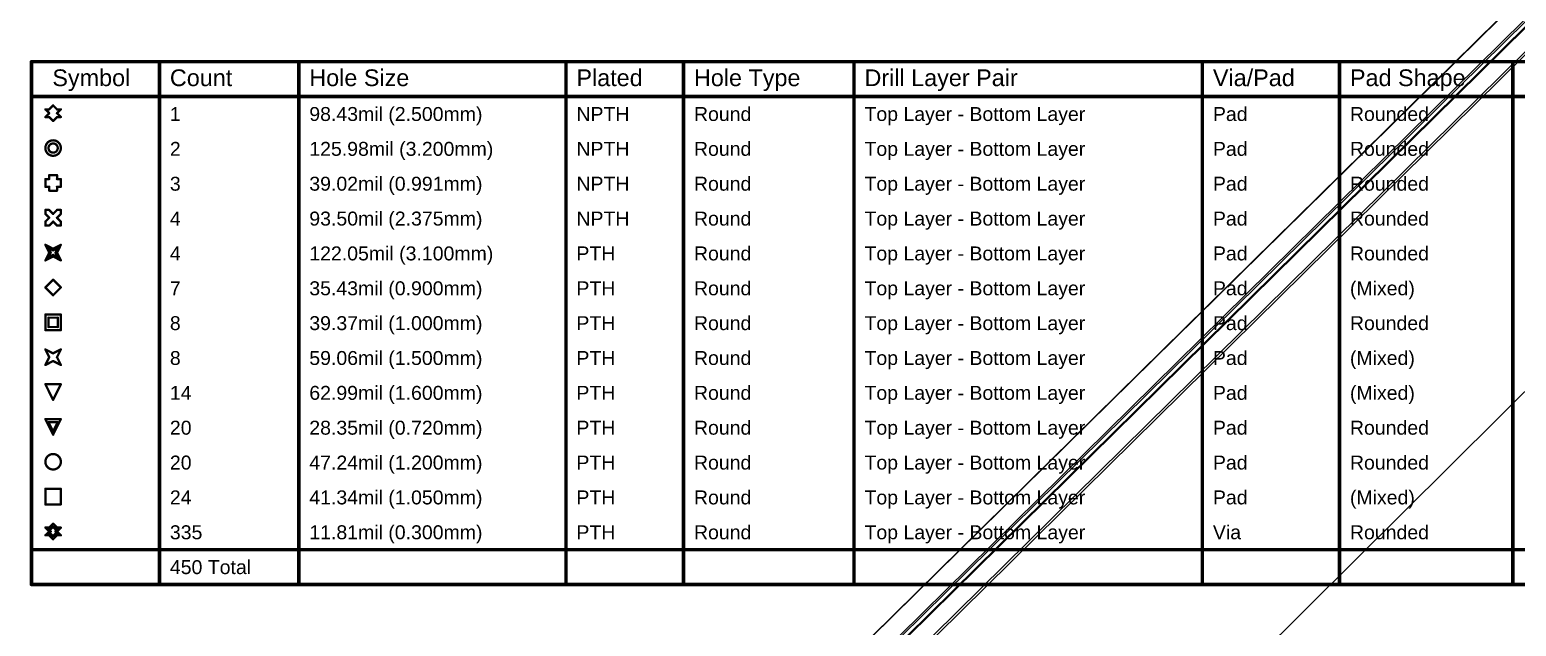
# Model space of a CAD drawing. Header units: inches. Extents: x -5 to 5328, y -4 to 5281.
# Drawn here: x -3.8 to 158.7, y 121.4 to 186.7 of the extents above; entities that cross this region are included whole.
import ezdxf

# ---------------------------------------------------------------- set-up
doc = ezdxf.new("R2010")
doc.units = ezdxf.units.IN
doc.layers.add('Drill Drawing', color=1, linetype='Continuous')
doc.layers.add('Top Solder', color=216, linetype='Continuous')
doc.styles.add('Arial', font='', dxfattribs={"height": 0.2})
doc.styles.get('Arial').set_extended_font_data('Arial')

# ---------------------------------------------------------------- blocks, each defined once
blk = doc.blocks.new('28_UFQFPN__4_4__7')
at = {"layer": 'Top Solder'}
for p in [(-1.74, 1.71), (-1.59, -1.29), (-1.29, -1.59), (-1.29, 2.21), (1.56, -1.59), (1.71, 2.21), (2.21, -1.29), (2.21, 1.71)]:
    blk.add_line(p, (5314.12, 5237.76), dxfattribs=at)
blk = doc.blocks.new('10_VQFN_HR__3_3__11')
at = {"layer": 'Top Solder'}
blk.add_line((1.33, 1.78), (5255.11, 5220.9), dxfattribs=at)

msp = doc.modelspace()

# ---------------------------------------------------------------- linework, layer by layer
at = {"layer": 'Drill Drawing'}
for points in [[(-3.57, 183.16, 0.381, 0.381, 0), (279.15, 183.16, 0.381, 0.381, 0)], [(-3.57, 126.01, 0.381, 0.381, 0), (-3.57, 183.16, 0.381, 0.381, 0)], [(10.42, 126.01, 0.381, 0.381, 0), (10.42, 183.16, 0.381, 0.381, 0)], [(25.66, 126.01, 0.381, 0.381, 0), (25.66, 183.16, 0.381, 0.381, 0)], [(54.86, 126.01, 0.381, 0.381, 0), (54.86, 183.16, 0.381, 0.381, 0)], [(67.71, 126.01, 0.381, 0.381, 0), (67.71, 183.16, 0.381, 0.381, 0)], [(86.35, 126.01, 0.381, 0.381, 0), (86.35, 183.16, 0.381, 0.381, 0)], [(124.43, 126.01, 0.381, 0.381, 0), (124.43, 183.16, 0.381, 0.381, 0)], [(139.42, 126.01, 0.381, 0.381, 0), (139.42, 183.16, 0.381, 0.381, 0)], [(158.36, 126.01, 0.381, 0.381, 0), (158.36, 183.16, 0.381, 0.381, 0)], [(-3.57, 179.35, 0.381, 0.381, 0), (279.15, 179.35, 0.381, 0.381, 0)], [(-2.05, 177.95, 0.254, 0.254, 0), (-1.63, 177.53, 0.254, 0.254, 0)], [(-2.05, 177.95, 0.254, 0.254, 0), (-1.63, 177.95, 0.254, 0.254, 0)], [(-2.05, 177.11, 0.254, 0.254, 0), (-1.63, 177.53, 0.254, 0.254, 0)], [(-2.05, 177.11, 0.254, 0.254, 0), (-1.63, 177.11, 0.254, 0.254, 0)], [(-1.63, 177.95, 0.254, 0.254, 0), (-1.21, 178.38, 0.254, 0.254, 0)], [(-1.63, 177.11, 0.254, 0.254, 0), (-1.21, 176.68, 0.254, 0.254, 0)], [(-1.21, 178.38, 0.254, 0.254, 0), (-0.78, 177.95, 0.254, 0.254, 0)], [(-1.21, 176.68, 0.254, 0.254, 0), (-0.78, 177.11, 0.254, 0.254, 0)], [(-0.78, 177.95, 0.254, 0.254, 0), (-0.36, 177.95, 0.254, 0.254, 0)], [(-0.78, 177.53, 0.254, 0.254, 0), (-0.36, 177.95, 0.254, 0.254, 0)], [(-0.78, 177.53, 0.254, 0.254, 0), (-0.36, 177.11, 0.254, 0.254, 0)], [(-0.78, 177.11, 0.254, 0.254, 0), (-0.36, 177.11, 0.254, 0.254, 0)], [(-1.63, 170.33, 0.254, 0.254, 0), (-1.63, 170.76, 0.254, 0.254, 0)], [(-1.63, 170.76, 0.254, 0.254, 0), (-0.78, 170.76, 0.254, 0.254, 0)], [(-0.78, 170.33, 0.254, 0.254, 0), (-0.78, 170.76, 0.254, 0.254, 0)], [(-2.05, 169.49, 0.254, 0.254, 0), (-2.05, 170.33, 0.254, 0.254, 0)], [(-2.05, 170.33, 0.254, 0.254, 0), (-1.63, 170.33, 0.254, 0.254, 0)], [(-2.05, 169.49, 0.254, 0.254, 0), (-1.63, 169.49, 0.254, 0.254, 0)], [(-1.63, 169.06, 0.254, 0.254, 0), (-1.63, 169.49, 0.254, 0.254, 0)], [(-1.63, 169.06, 0.254, 0.254, 0), (-0.78, 169.06, 0.254, 0.254, 0)], [(-0.78, 170.33, 0.254, 0.254, 0), (-0.36, 170.33, 0.254, 0.254, 0)], [(-0.78, 169.49, 0.254, 0.254, 0), (-0.36, 169.49, 0.254, 0.254, 0)], [(-0.78, 169.06, 0.254, 0.254, 0), (-0.78, 169.49, 0.254, 0.254, 0)], [(-0.36, 169.49, 0.254, 0.254, 0), (-0.36, 170.33, 0.254, 0.254, 0)], [(-2.05, 166.52, 0.254, 0.254, 0), (-2.05, 166.95, 0.254, 0.254, 0)], [(-2.05, 166.95, 0.254, 0.254, 0), (-1.63, 166.95, 0.254, 0.254, 0)], [(-2.05, 166.52, 0.254, 0.254, 0), (-1.63, 166.1, 0.254, 0.254, 0)], [(-2.05, 165.68, 0.254, 0.254, 0), (-1.63, 166.1, 0.254, 0.254, 0)], [(-2.05, 165.25, 0.254, 0.254, 0), (-2.05, 165.68, 0.254, 0.254, 0)], [(-1.63, 166.95, 0.254, 0.254, 0), (-1.21, 166.52, 0.254, 0.254, 0)], [(-1.63, 165.25, 0.254, 0.254, 0), (-1.21, 165.68, 0.254, 0.254, 0)], [(-1.21, 166.52, 0.254, 0.254, 0), (-0.78, 166.95, 0.254, 0.254, 0)], [(-1.21, 165.68, 0.254, 0.254, 0), (-0.78, 165.25, 0.254, 0.254, 0)], [(-0.78, 166.95, 0.254, 0.254, 0), (-0.36, 166.95, 0.254, 0.254, 0)], [(-0.78, 166.1, 0.254, 0.254, 0), (-0.36, 166.52, 0.254, 0.254, 0)], [(-0.78, 166.1, 0.254, 0.254, 0), (-0.36, 165.68, 0.254, 0.254, 0)], [(-0.36, 166.52, 0.254, 0.254, 0), (-0.36, 166.95, 0.254, 0.254, 0)], [(-0.36, 165.25, 0.254, 0.254, 0), (-0.36, 165.68, 0.254, 0.254, 0)], [(-2.05, 165.25, 0.254, 0.254, 0), (-1.63, 165.25, 0.254, 0.254, 0)], [(-0.78, 165.25, 0.254, 0.254, 0), (-0.36, 165.25, 0.254, 0.254, 0)], [(-2.05, 163.14, 0.254, 0.254, 0), (-1.21, 162.71, 0.254, 0.254, 0)], [(-2.05, 163.14, 0.254, 0.254, 0), (-1.63, 162.29, 0.254, 0.254, 0)], [(-1.71, 162.8, 0.254, 0.254, 0), (-1.21, 162.54, 0.254, 0.254, 0)], [(-1.71, 162.8, 0.254, 0.254, 0), (-1.46, 162.29, 0.254, 0.254, 0)], [(-1.21, 162.71, 0.254, 0.254, 0), (-0.36, 163.14, 0.254, 0.254, 0)], [(-1.21, 162.54, 0.254, 0.254, 0), (-0.7, 162.8, 0.254, 0.254, 0)], [(-0.95, 162.29, 0.254, 0.254, 0), (-0.7, 162.8, 0.254, 0.254, 0)], [(-0.78, 162.29, 0.254, 0.254, 0), (-0.36, 163.14, 0.254, 0.254, 0)], [(-2.05, 161.44, 0.254, 0.254, 0), (-1.63, 162.29, 0.254, 0.254, 0)], [(-2.05, 161.44, 0.254, 0.254, 0), (-1.21, 161.87, 0.254, 0.254, 0)], [(-1.71, 161.78, 0.254, 0.254, 0), (-1.46, 162.29, 0.254, 0.254, 0)], [(-1.71, 161.78, 0.254, 0.254, 0), (-1.21, 162.04, 0.254, 0.254, 0)], [(-1.21, 162.04, 0.254, 0.254, 0), (-0.7, 161.78, 0.254, 0.254, 0)], [(-1.21, 161.87, 0.254, 0.254, 0), (-0.36, 161.44, 0.254, 0.254, 0)], [(-0.95, 162.29, 0.254, 0.254, 0), (-0.7, 161.78, 0.254, 0.254, 0)], [(-0.78, 162.29, 0.254, 0.254, 0), (-0.36, 161.44, 0.254, 0.254, 0)], [(-2.05, 158.48, 0.254, 0.254, 0), (-1.21, 159.33, 0.254, 0.254, 0)], [(-1.21, 159.33, 0.254, 0.254, 0), (-0.36, 158.48, 0.254, 0.254, 0)], [(-2.05, 158.48, 0.254, 0.254, 0), (-1.21, 157.63, 0.254, 0.254, 0)], [(-1.21, 157.63, 0.254, 0.254, 0), (-0.36, 158.48, 0.254, 0.254, 0)], [(-2.05, 155.52, 0.254, 0.254, 0), (-0.36, 155.52, 0.254, 0.254, 0)], [(-2.05, 153.82, 0.254, 0.254, 0), (-2.05, 155.52, 0.254, 0.254, 0)], [(-1.71, 155.18, 0.254, 0.254, 0), (-0.7, 155.18, 0.254, 0.254, 0)], [(-1.71, 154.16, 0.254, 0.254, 0), (-1.71, 155.18, 0.254, 0.254, 0)], [(-0.7, 154.16, 0.254, 0.254, 0), (-0.7, 155.18, 0.254, 0.254, 0)], [(-0.36, 153.82, 0.254, 0.254, 0), (-0.36, 155.52, 0.254, 0.254, 0)], [(-2.05, 153.82, 0.254, 0.254, 0), (-0.36, 153.82, 0.254, 0.254, 0)], [(-1.71, 154.16, 0.254, 0.254, 0), (-0.7, 154.16, 0.254, 0.254, 0)], [(-2.05, 151.71, 0.254, 0.254, 0), (-1.21, 151.28, 0.254, 0.254, 0)], [(-2.05, 151.71, 0.254, 0.254, 0), (-1.63, 150.86, 0.254, 0.254, 0)], [(-1.21, 151.28, 0.254, 0.254, 0), (-0.36, 151.71, 0.254, 0.254, 0)], [(-0.78, 150.86, 0.254, 0.254, 0), (-0.36, 151.71, 0.254, 0.254, 0)], [(-2.05, 150.01, 0.254, 0.254, 0), (-1.63, 150.86, 0.254, 0.254, 0)], [(-2.05, 150.01, 0.254, 0.254, 0), (-1.21, 150.44, 0.254, 0.254, 0)], [(-1.21, 150.44, 0.254, 0.254, 0), (-0.36, 150.01, 0.254, 0.254, 0)], [(-0.78, 150.86, 0.254, 0.254, 0), (-0.36, 150.01, 0.254, 0.254, 0)], [(-2.05, 147.9, 0.254, 0.254, 0), (-0.36, 147.9, 0.254, 0.254, 0)], [(-2.05, 147.9, 0.254, 0.254, 0), (-1.21, 146.2, 0.254, 0.254, 0)], [(-1.21, 146.2, 0.254, 0.254, 0), (-0.36, 147.9, 0.254, 0.254, 0)], [(-2.05, 144.09, 0.254, 0.254, 0), (-0.36, 144.09, 0.254, 0.254, 0)], [(-2.05, 144.09, 0.254, 0.254, 0), (-1.21, 142.39, 0.254, 0.254, 0)], [(-1.71, 143.75, 0.254, 0.254, 0), (-0.7, 143.75, 0.254, 0.254, 0)], [(-1.71, 143.75, 0.254, 0.254, 0), (-1.21, 142.73, 0.254, 0.254, 0)], [(-1.21, 142.39, 0.254, 0.254, 0), (-0.36, 144.09, 0.254, 0.254, 0)], [(-1.21, 142.73, 0.254, 0.254, 0), (-0.7, 143.75, 0.254, 0.254, 0)], [(-2.05, 136.47, 0.254, 0.254, 0), (-0.36, 136.47, 0.254, 0.254, 0)], [(-2.05, 134.77, 0.254, 0.254, 0), (-2.05, 136.47, 0.254, 0.254, 0)], [(-0.36, 134.77, 0.254, 0.254, 0), (-0.36, 136.47, 0.254, 0.254, 0)], [(-2.05, 134.77, 0.254, 0.254, 0), (-0.36, 134.77, 0.254, 0.254, 0)], [(-2.05, 132.23, 0.254, 0.254, 0), (-1.63, 131.81, 0.254, 0.254, 0)], [(-2.05, 132.23, 0.254, 0.254, 0), (-1.63, 132.23, 0.254, 0.254, 0)], [(-2.05, 131.39, 0.254, 0.254, 0), (-1.63, 131.81, 0.254, 0.254, 0)], [(-1.71, 132.06, 0.254, 0.254, 0), (-1.46, 131.81, 0.254, 0.254, 0)], [(-1.71, 132.06, 0.254, 0.254, 0), (-1.46, 132.06, 0.254, 0.254, 0)], [(-1.71, 131.56, 0.254, 0.254, 0), (-1.46, 131.81, 0.254, 0.254, 0)], [(-1.71, 131.56, 0.254, 0.254, 0), (-1.46, 131.56, 0.254, 0.254, 0)], [(-1.63, 132.23, 0.254, 0.254, 0), (-1.21, 132.66, 0.254, 0.254, 0)], [(-1.46, 132.06, 0.254, 0.254, 0), (-1.21, 132.32, 0.254, 0.254, 0)], [(-1.46, 131.56, 0.254, 0.254, 0), (-1.21, 131.3, 0.254, 0.254, 0)], [(-1.21, 132.66, 0.254, 0.254, 0), (-0.78, 132.23, 0.254, 0.254, 0)], [(-1.21, 132.32, 0.254, 0.254, 0), (-0.95, 132.06, 0.254, 0.254, 0)], [(-1.21, 131.3, 0.254, 0.254, 0), (-0.95, 131.56, 0.254, 0.254, 0)], [(-0.95, 132.06, 0.254, 0.254, 0), (-0.7, 132.06, 0.254, 0.254, 0)], [(-0.95, 131.81, 0.254, 0.254, 0), (-0.7, 132.06, 0.254, 0.254, 0)], [(-0.95, 131.81, 0.254, 0.254, 0), (-0.7, 131.56, 0.254, 0.254, 0)], [(-0.95, 131.56, 0.254, 0.254, 0), (-0.7, 131.56, 0.254, 0.254, 0)], [(-0.78, 132.23, 0.254, 0.254, 0), (-0.36, 132.23, 0.254, 0.254, 0)], [(-0.78, 131.81, 0.254, 0.254, 0), (-0.36, 132.23, 0.254, 0.254, 0)], [(-0.78, 131.81, 0.254, 0.254, 0), (-0.36, 131.39, 0.254, 0.254, 0)], [(-3.57, 129.82, 0.381, 0.381, 0), (279.15, 129.82, 0.381, 0.381, 0)], [(-2.05, 131.39, 0.254, 0.254, 0), (-1.63, 131.39, 0.254, 0.254, 0)], [(-1.63, 131.39, 0.254, 0.254, 0), (-1.21, 130.96, 0.254, 0.254, 0)], [(-1.21, 130.96, 0.254, 0.254, 0), (-0.78, 131.39, 0.254, 0.254, 0)], [(-0.78, 131.39, 0.254, 0.254, 0), (-0.36, 131.39, 0.254, 0.254, 0)], [(-3.57, 126.01, 0.381, 0.381, 0), (279.15, 126.01, 0.381, 0.381, 0)]]:
    msp.add_lwpolyline(points, format="xyseb", dxfattribs=at)
for points in [[(-3.67, 183.16, 0.191, 0.191, 1), (-3.48, 183.16, 0.191, 0.191, 1)], [(-3.67, 183.16, 0.191, 0.191, 1), (-3.48, 183.16, 0.191, 0.191, 1)], [(10.33, 183.16, 0.191, 0.191, 1), (10.52, 183.16, 0.191, 0.191, 1)], [(25.56, 183.16, 0.191, 0.191, 1), (25.75, 183.16, 0.191, 0.191, 1)], [(54.76, 183.16, 0.191, 0.191, 1), (54.95, 183.16, 0.191, 0.191, 1)], [(67.61, 183.16, 0.191, 0.191, 1), (67.8, 183.16, 0.191, 0.191, 1)], [(86.25, 183.16, 0.191, 0.191, 1), (86.44, 183.16, 0.191, 0.191, 1)], [(124.34, 183.16, 0.191, 0.191, 1), (124.53, 183.16, 0.191, 0.191, 1)], [(139.32, 183.16, 0.191, 0.191, 1), (139.51, 183.16, 0.191, 0.191, 1)], [(158.26, 183.16, 0.191, 0.191, 1), (158.46, 183.16, 0.191, 0.191, 1)], [(-3.67, 179.35, 0.191, 0.191, 1), (-3.48, 179.35, 0.191, 0.191, 1)], [(-2.12, 177.95, 0.127, 0.127, 1), (-1.99, 177.95, 0.127, 0.127, 1)], [(-2.12, 177.95, 0.127, 0.127, 1), (-1.99, 177.95, 0.127, 0.127, 1)], [(-2.12, 177.11, 0.127, 0.127, 1), (-1.99, 177.11, 0.127, 0.127, 1)], [(-2.12, 177.11, 0.127, 0.127, 1), (-1.99, 177.11, 0.127, 0.127, 1)], [(-1.69, 177.95, 0.127, 0.127, 1), (-1.57, 177.95, 0.127, 0.127, 1)], [(-1.69, 177.95, 0.127, 0.127, 1), (-1.57, 177.95, 0.127, 0.127, 1)], [(-1.69, 177.53, 0.127, 0.127, 1), (-1.57, 177.53, 0.127, 0.127, 1)], [(-1.69, 177.53, 0.127, 0.127, 1), (-1.57, 177.53, 0.127, 0.127, 1)], [(-1.69, 177.11, 0.127, 0.127, 1), (-1.57, 177.11, 0.127, 0.127, 1)], [(-1.69, 177.11, 0.127, 0.127, 1), (-1.57, 177.11, 0.127, 0.127, 1)], [(-1.27, 178.38, 0.127, 0.127, 1), (-1.14, 178.38, 0.127, 0.127, 1)], [(-1.27, 178.38, 0.127, 0.127, 1), (-1.14, 178.38, 0.127, 0.127, 1)], [(-0.85, 177.95, 0.127, 0.127, 1), (-0.72, 177.95, 0.127, 0.127, 1)], [(-0.85, 177.95, 0.127, 0.127, 1), (-0.72, 177.95, 0.127, 0.127, 1)], [(-0.85, 177.53, 0.127, 0.127, 1), (-0.72, 177.53, 0.127, 0.127, 1)], [(-0.85, 177.53, 0.127, 0.127, 1), (-0.72, 177.53, 0.127, 0.127, 1)], [(-0.85, 177.11, 0.127, 0.127, 1), (-0.72, 177.11, 0.127, 0.127, 1)], [(-0.85, 177.11, 0.127, 0.127, 1), (-0.72, 177.11, 0.127, 0.127, 1)], [(-0.42, 177.95, 0.127, 0.127, 1), (-0.3, 177.95, 0.127, 0.127, 1)], [(-0.42, 177.95, 0.127, 0.127, 1), (-0.3, 177.95, 0.127, 0.127, 1)], [(-0.42, 177.11, 0.127, 0.127, 1), (-0.3, 177.11, 0.127, 0.127, 1)], [(-0.42, 177.11, 0.127, 0.127, 1), (-0.3, 177.11, 0.127, 0.127, 1)], [(-1.27, 176.68, 0.127, 0.127, 1), (-1.14, 176.68, 0.127, 0.127, 1)], [(-1.27, 176.68, 0.127, 0.127, 1), (-1.14, 176.68, 0.127, 0.127, 1)], [(-0.36, 173.72, 0.254, 0.254, 1), (-2.05, 173.72, 0.254, 0.254, 1)], [(-0.7, 173.72, 0.254, 0.254, 1), (-1.71, 173.72, 0.254, 0.254, 1)], [(-2.12, 173.72, 0.127, 0.127, 1), (-1.99, 173.72, 0.127, 0.127, 1)], [(-1.78, 173.72, 0.127, 0.127, 1), (-1.65, 173.72, 0.127, 0.127, 1)], [(-0.76, 173.72, 0.127, 0.127, 1), (-0.63, 173.72, 0.127, 0.127, 1)], [(-0.42, 173.72, 0.127, 0.127, 1), (-0.3, 173.72, 0.127, 0.127, 1)], [(-1.69, 170.76, 0.127, 0.127, 1), (-1.57, 170.76, 0.127, 0.127, 1)], [(-1.69, 170.76, 0.127, 0.127, 1), (-1.57, 170.76, 0.127, 0.127, 1)], [(-0.85, 170.76, 0.127, 0.127, 1), (-0.72, 170.76, 0.127, 0.127, 1)], [(-0.85, 170.76, 0.127, 0.127, 1), (-0.72, 170.76, 0.127, 0.127, 1)], [(-2.12, 170.33, 0.127, 0.127, 1), (-1.99, 170.33, 0.127, 0.127, 1)], [(-2.12, 170.33, 0.127, 0.127, 1), (-1.99, 170.33, 0.127, 0.127, 1)], [(-2.12, 169.49, 0.127, 0.127, 1), (-1.99, 169.49, 0.127, 0.127, 1)], [(-2.12, 169.49, 0.127, 0.127, 1), (-1.99, 169.49, 0.127, 0.127, 1)], [(-1.69, 170.33, 0.127, 0.127, 1), (-1.57, 170.33, 0.127, 0.127, 1)], [(-1.69, 170.33, 0.127, 0.127, 1), (-1.57, 170.33, 0.127, 0.127, 1)], [(-1.69, 169.49, 0.127, 0.127, 1), (-1.57, 169.49, 0.127, 0.127, 1)], [(-1.69, 169.49, 0.127, 0.127, 1), (-1.57, 169.49, 0.127, 0.127, 1)], [(-1.69, 169.06, 0.127, 0.127, 1), (-1.57, 169.06, 0.127, 0.127, 1)], [(-1.69, 169.06, 0.127, 0.127, 1), (-1.57, 169.06, 0.127, 0.127, 1)], [(-0.85, 170.33, 0.127, 0.127, 1), (-0.72, 170.33, 0.127, 0.127, 1)], [(-0.85, 170.33, 0.127, 0.127, 1), (-0.72, 170.33, 0.127, 0.127, 1)], [(-0.85, 169.49, 0.127, 0.127, 1), (-0.72, 169.49, 0.127, 0.127, 1)], [(-0.85, 169.49, 0.127, 0.127, 1), (-0.72, 169.49, 0.127, 0.127, 1)], [(-0.85, 169.06, 0.127, 0.127, 1), (-0.72, 169.06, 0.127, 0.127, 1)], [(-0.85, 169.06, 0.127, 0.127, 1), (-0.72, 169.06, 0.127, 0.127, 1)], [(-0.42, 170.33, 0.127, 0.127, 1), (-0.3, 170.33, 0.127, 0.127, 1)], [(-0.42, 170.33, 0.127, 0.127, 1), (-0.3, 170.33, 0.127, 0.127, 1)], [(-0.42, 169.49, 0.127, 0.127, 1), (-0.3, 169.49, 0.127, 0.127, 1)], [(-0.42, 169.49, 0.127, 0.127, 1), (-0.3, 169.49, 0.127, 0.127, 1)], [(-2.12, 166.95, 0.127, 0.127, 1), (-1.99, 166.95, 0.127, 0.127, 1)], [(-2.12, 166.95, 0.127, 0.127, 1), (-1.99, 166.95, 0.127, 0.127, 1)], [(-2.12, 166.52, 0.127, 0.127, 1), (-1.99, 166.52, 0.127, 0.127, 1)], [(-2.12, 166.52, 0.127, 0.127, 1), (-1.99, 166.52, 0.127, 0.127, 1)], [(-2.12, 165.68, 0.127, 0.127, 1), (-1.99, 165.68, 0.127, 0.127, 1)], [(-2.12, 165.68, 0.127, 0.127, 1), (-1.99, 165.68, 0.127, 0.127, 1)], [(-1.69, 166.95, 0.127, 0.127, 1), (-1.57, 166.95, 0.127, 0.127, 1)], [(-1.69, 166.95, 0.127, 0.127, 1), (-1.57, 166.95, 0.127, 0.127, 1)], [(-1.69, 166.1, 0.127, 0.127, 1), (-1.57, 166.1, 0.127, 0.127, 1)], [(-1.69, 166.1, 0.127, 0.127, 1), (-1.57, 166.1, 0.127, 0.127, 1)], [(-1.27, 166.52, 0.127, 0.127, 1), (-1.14, 166.52, 0.127, 0.127, 1)], [(-1.27, 166.52, 0.127, 0.127, 1), (-1.14, 166.52, 0.127, 0.127, 1)], [(-1.27, 165.68, 0.127, 0.127, 1), (-1.14, 165.68, 0.127, 0.127, 1)], [(-1.27, 165.68, 0.127, 0.127, 1), (-1.14, 165.68, 0.127, 0.127, 1)], [(-0.85, 166.95, 0.127, 0.127, 1), (-0.72, 166.95, 0.127, 0.127, 1)], [(-0.85, 166.95, 0.127, 0.127, 1), (-0.72, 166.95, 0.127, 0.127, 1)], [(-0.85, 166.1, 0.127, 0.127, 1), (-0.72, 166.1, 0.127, 0.127, 1)], [(-0.85, 166.1, 0.127, 0.127, 1), (-0.72, 166.1, 0.127, 0.127, 1)], [(-0.42, 166.95, 0.127, 0.127, 1), (-0.3, 166.95, 0.127, 0.127, 1)], [(-0.42, 166.95, 0.127, 0.127, 1), (-0.3, 166.95, 0.127, 0.127, 1)], [(-0.42, 166.52, 0.127, 0.127, 1), (-0.3, 166.52, 0.127, 0.127, 1)], [(-0.42, 166.52, 0.127, 0.127, 1), (-0.3, 166.52, 0.127, 0.127, 1)], [(-0.42, 165.68, 0.127, 0.127, 1), (-0.3, 165.68, 0.127, 0.127, 1)], [(-0.42, 165.68, 0.127, 0.127, 1), (-0.3, 165.68, 0.127, 0.127, 1)], [(-2.12, 165.25, 0.127, 0.127, 1), (-1.99, 165.25, 0.127, 0.127, 1)], [(-2.12, 165.25, 0.127, 0.127, 1), (-1.99, 165.25, 0.127, 0.127, 1)], [(-1.69, 165.25, 0.127, 0.127, 1), (-1.57, 165.25, 0.127, 0.127, 1)], [(-1.69, 165.25, 0.127, 0.127, 1), (-1.57, 165.25, 0.127, 0.127, 1)], [(-0.85, 165.25, 0.127, 0.127, 1), (-0.72, 165.25, 0.127, 0.127, 1)], [(-0.85, 165.25, 0.127, 0.127, 1), (-0.72, 165.25, 0.127, 0.127, 1)], [(-0.42, 165.25, 0.127, 0.127, 1), (-0.3, 165.25, 0.127, 0.127, 1)], [(-0.42, 165.25, 0.127, 0.127, 1), (-0.3, 165.25, 0.127, 0.127, 1)], [(-2.12, 163.14, 0.127, 0.127, 1), (-1.99, 163.14, 0.127, 0.127, 1)], [(-2.12, 163.14, 0.127, 0.127, 1), (-1.99, 163.14, 0.127, 0.127, 1)], [(-1.78, 162.8, 0.127, 0.127, 1), (-1.65, 162.8, 0.127, 0.127, 1)], [(-1.78, 162.8, 0.127, 0.127, 1), (-1.65, 162.8, 0.127, 0.127, 1)], [(-1.27, 162.71, 0.127, 0.127, 1), (-1.14, 162.71, 0.127, 0.127, 1)], [(-1.27, 162.71, 0.127, 0.127, 1), (-1.14, 162.71, 0.127, 0.127, 1)], [(-1.27, 162.54, 0.127, 0.127, 1), (-1.14, 162.54, 0.127, 0.127, 1)], [(-1.27, 162.54, 0.127, 0.127, 1), (-1.14, 162.54, 0.127, 0.127, 1)], [(-0.76, 162.8, 0.127, 0.127, 1), (-0.63, 162.8, 0.127, 0.127, 1)], [(-0.76, 162.8, 0.127, 0.127, 1), (-0.63, 162.8, 0.127, 0.127, 1)], [(-0.42, 163.14, 0.127, 0.127, 1), (-0.3, 163.14, 0.127, 0.127, 1)], [(-0.42, 163.14, 0.127, 0.127, 1), (-0.3, 163.14, 0.127, 0.127, 1)], [(-2.12, 161.44, 0.127, 0.127, 1), (-1.99, 161.44, 0.127, 0.127, 1)], [(-2.12, 161.44, 0.127, 0.127, 1), (-1.99, 161.44, 0.127, 0.127, 1)], [(-1.78, 161.78, 0.127, 0.127, 1), (-1.65, 161.78, 0.127, 0.127, 1)], [(-1.78, 161.78, 0.127, 0.127, 1), (-1.65, 161.78, 0.127, 0.127, 1)], [(-1.69, 162.29, 0.127, 0.127, 1), (-1.57, 162.29, 0.127, 0.127, 1)], [(-1.69, 162.29, 0.127, 0.127, 1), (-1.57, 162.29, 0.127, 0.127, 1)], [(-1.52, 162.29, 0.127, 0.127, 1), (-1.4, 162.29, 0.127, 0.127, 1)], [(-1.52, 162.29, 0.127, 0.127, 1), (-1.4, 162.29, 0.127, 0.127, 1)], [(-1.27, 162.04, 0.127, 0.127, 1), (-1.14, 162.04, 0.127, 0.127, 1)], [(-1.27, 162.04, 0.127, 0.127, 1), (-1.14, 162.04, 0.127, 0.127, 1)], [(-1.27, 161.87, 0.127, 0.127, 1), (-1.14, 161.87, 0.127, 0.127, 1)], [(-1.27, 161.87, 0.127, 0.127, 1), (-1.14, 161.87, 0.127, 0.127, 1)], [(-1.02, 162.29, 0.127, 0.127, 1), (-0.89, 162.29, 0.127, 0.127, 1)], [(-1.02, 162.29, 0.127, 0.127, 1), (-0.89, 162.29, 0.127, 0.127, 1)], [(-0.85, 162.29, 0.127, 0.127, 1), (-0.72, 162.29, 0.127, 0.127, 1)], [(-0.85, 162.29, 0.127, 0.127, 1), (-0.72, 162.29, 0.127, 0.127, 1)], [(-0.76, 161.78, 0.127, 0.127, 1), (-0.63, 161.78, 0.127, 0.127, 1)], [(-0.76, 161.78, 0.127, 0.127, 1), (-0.63, 161.78, 0.127, 0.127, 1)], [(-0.42, 161.44, 0.127, 0.127, 1), (-0.3, 161.44, 0.127, 0.127, 1)], [(-0.42, 161.44, 0.127, 0.127, 1), (-0.3, 161.44, 0.127, 0.127, 1)], [(-1.27, 159.33, 0.127, 0.127, 1), (-1.14, 159.33, 0.127, 0.127, 1)], [(-1.27, 159.33, 0.127, 0.127, 1), (-1.14, 159.33, 0.127, 0.127, 1)], [(-2.12, 158.48, 0.127, 0.127, 1), (-1.99, 158.48, 0.127, 0.127, 1)], [(-2.12, 158.48, 0.127, 0.127, 1), (-1.99, 158.48, 0.127, 0.127, 1)], [(-1.27, 157.63, 0.127, 0.127, 1), (-1.14, 157.63, 0.127, 0.127, 1)], [(-1.27, 157.63, 0.127, 0.127, 1), (-1.14, 157.63, 0.127, 0.127, 1)], [(-0.42, 158.48, 0.127, 0.127, 1), (-0.3, 158.48, 0.127, 0.127, 1)], [(-0.42, 158.48, 0.127, 0.127, 1), (-0.3, 158.48, 0.127, 0.127, 1)], [(-2.12, 155.52, 0.127, 0.127, 1), (-1.99, 155.52, 0.127, 0.127, 1)], [(-2.12, 155.52, 0.127, 0.127, 1), (-1.99, 155.52, 0.127, 0.127, 1)], [(-1.78, 155.18, 0.127, 0.127, 1), (-1.65, 155.18, 0.127, 0.127, 1)], [(-1.78, 155.18, 0.127, 0.127, 1), (-1.65, 155.18, 0.127, 0.127, 1)], [(-0.76, 155.18, 0.127, 0.127, 1), (-0.63, 155.18, 0.127, 0.127, 1)], [(-0.76, 155.18, 0.127, 0.127, 1), (-0.63, 155.18, 0.127, 0.127, 1)], [(-0.42, 155.52, 0.127, 0.127, 1), (-0.3, 155.52, 0.127, 0.127, 1)], [(-0.42, 155.52, 0.127, 0.127, 1), (-0.3, 155.52, 0.127, 0.127, 1)], [(-2.12, 153.82, 0.127, 0.127, 1), (-1.99, 153.82, 0.127, 0.127, 1)], [(-2.12, 153.82, 0.127, 0.127, 1), (-1.99, 153.82, 0.127, 0.127, 1)], [(-1.78, 154.16, 0.127, 0.127, 1), (-1.65, 154.16, 0.127, 0.127, 1)], [(-1.78, 154.16, 0.127, 0.127, 1), (-1.65, 154.16, 0.127, 0.127, 1)], [(-0.76, 154.16, 0.127, 0.127, 1), (-0.63, 154.16, 0.127, 0.127, 1)], [(-0.76, 154.16, 0.127, 0.127, 1), (-0.63, 154.16, 0.127, 0.127, 1)], [(-0.42, 153.82, 0.127, 0.127, 1), (-0.3, 153.82, 0.127, 0.127, 1)], [(-0.42, 153.82, 0.127, 0.127, 1), (-0.3, 153.82, 0.127, 0.127, 1)], [(-2.12, 151.71, 0.127, 0.127, 1), (-1.99, 151.71, 0.127, 0.127, 1)], [(-2.12, 151.71, 0.127, 0.127, 1), (-1.99, 151.71, 0.127, 0.127, 1)], [(-1.27, 151.28, 0.127, 0.127, 1), (-1.14, 151.28, 0.127, 0.127, 1)], [(-1.27, 151.28, 0.127, 0.127, 1), (-1.14, 151.28, 0.127, 0.127, 1)], [(-0.42, 151.71, 0.127, 0.127, 1), (-0.3, 151.71, 0.127, 0.127, 1)], [(-0.42, 151.71, 0.127, 0.127, 1), (-0.3, 151.71, 0.127, 0.127, 1)], [(-2.12, 150.01, 0.127, 0.127, 1), (-1.99, 150.01, 0.127, 0.127, 1)], [(-2.12, 150.01, 0.127, 0.127, 1), (-1.99, 150.01, 0.127, 0.127, 1)], [(-1.69, 150.86, 0.127, 0.127, 1), (-1.57, 150.86, 0.127, 0.127, 1)], [(-1.69, 150.86, 0.127, 0.127, 1), (-1.57, 150.86, 0.127, 0.127, 1)], [(-1.27, 150.44, 0.127, 0.127, 1), (-1.14, 150.44, 0.127, 0.127, 1)], [(-1.27, 150.44, 0.127, 0.127, 1), (-1.14, 150.44, 0.127, 0.127, 1)], [(-0.85, 150.86, 0.127, 0.127, 1), (-0.72, 150.86, 0.127, 0.127, 1)], [(-0.85, 150.86, 0.127, 0.127, 1), (-0.72, 150.86, 0.127, 0.127, 1)], [(-0.42, 150.01, 0.127, 0.127, 1), (-0.3, 150.01, 0.127, 0.127, 1)], [(-0.42, 150.01, 0.127, 0.127, 1), (-0.3, 150.01, 0.127, 0.127, 1)], [(-2.12, 147.9, 0.127, 0.127, 1), (-1.99, 147.9, 0.127, 0.127, 1)], [(-2.12, 147.9, 0.127, 0.127, 1), (-1.99, 147.9, 0.127, 0.127, 1)], [(-0.42, 147.9, 0.127, 0.127, 1), (-0.3, 147.9, 0.127, 0.127, 1)], [(-0.42, 147.9, 0.127, 0.127, 1), (-0.3, 147.9, 0.127, 0.127, 1)], [(-1.27, 146.2, 0.127, 0.127, 1), (-1.14, 146.2, 0.127, 0.127, 1)], [(-1.27, 146.2, 0.127, 0.127, 1), (-1.14, 146.2, 0.127, 0.127, 1)], [(-2.12, 144.09, 0.127, 0.127, 1), (-1.99, 144.09, 0.127, 0.127, 1)], [(-2.12, 144.09, 0.127, 0.127, 1), (-1.99, 144.09, 0.127, 0.127, 1)], [(-1.78, 143.75, 0.127, 0.127, 1), (-1.65, 143.75, 0.127, 0.127, 1)], [(-1.78, 143.75, 0.127, 0.127, 1), (-1.65, 143.75, 0.127, 0.127, 1)], [(-0.76, 143.75, 0.127, 0.127, 1), (-0.63, 143.75, 0.127, 0.127, 1)], [(-0.76, 143.75, 0.127, 0.127, 1), (-0.63, 143.75, 0.127, 0.127, 1)], [(-0.42, 144.09, 0.127, 0.127, 1), (-0.3, 144.09, 0.127, 0.127, 1)], [(-0.42, 144.09, 0.127, 0.127, 1), (-0.3, 144.09, 0.127, 0.127, 1)], [(-1.27, 142.73, 0.127, 0.127, 1), (-1.14, 142.73, 0.127, 0.127, 1)], [(-1.27, 142.73, 0.127, 0.127, 1), (-1.14, 142.73, 0.127, 0.127, 1)], [(-1.27, 142.39, 0.127, 0.127, 1), (-1.14, 142.39, 0.127, 0.127, 1)], [(-1.27, 142.39, 0.127, 0.127, 1), (-1.14, 142.39, 0.127, 0.127, 1)], [(-0.36, 139.43, 0.254, 0.254, 1), (-2.05, 139.43, 0.254, 0.254, 1)], [(-2.12, 139.43, 0.127, 0.127, 1), (-1.99, 139.43, 0.127, 0.127, 1)], [(-0.42, 139.43, 0.127, 0.127, 1), (-0.3, 139.43, 0.127, 0.127, 1)], [(-2.12, 136.47, 0.127, 0.127, 1), (-1.99, 136.47, 0.127, 0.127, 1)], [(-2.12, 136.47, 0.127, 0.127, 1), (-1.99, 136.47, 0.127, 0.127, 1)], [(-0.42, 136.47, 0.127, 0.127, 1), (-0.3, 136.47, 0.127, 0.127, 1)], [(-0.42, 136.47, 0.127, 0.127, 1), (-0.3, 136.47, 0.127, 0.127, 1)], [(-2.12, 134.77, 0.127, 0.127, 1), (-1.99, 134.77, 0.127, 0.127, 1)], [(-2.12, 134.77, 0.127, 0.127, 1), (-1.99, 134.77, 0.127, 0.127, 1)], [(-0.42, 134.77, 0.127, 0.127, 1), (-0.3, 134.77, 0.127, 0.127, 1)], [(-0.42, 134.77, 0.127, 0.127, 1), (-0.3, 134.77, 0.127, 0.127, 1)], [(-2.12, 132.23, 0.127, 0.127, 1), (-1.99, 132.23, 0.127, 0.127, 1)], [(-2.12, 132.23, 0.127, 0.127, 1), (-1.99, 132.23, 0.127, 0.127, 1)], [(-1.78, 132.06, 0.127, 0.127, 1), (-1.65, 132.06, 0.127, 0.127, 1)], [(-1.78, 132.06, 0.127, 0.127, 1), (-1.65, 132.06, 0.127, 0.127, 1)], [(-1.78, 131.56, 0.127, 0.127, 1), (-1.65, 131.56, 0.127, 0.127, 1)], [(-1.78, 131.56, 0.127, 0.127, 1), (-1.65, 131.56, 0.127, 0.127, 1)], [(-1.69, 132.23, 0.127, 0.127, 1), (-1.57, 132.23, 0.127, 0.127, 1)], [(-1.69, 132.23, 0.127, 0.127, 1), (-1.57, 132.23, 0.127, 0.127, 1)], [(-1.69, 131.81, 0.127, 0.127, 1), (-1.57, 131.81, 0.127, 0.127, 1)], [(-1.69, 131.81, 0.127, 0.127, 1), (-1.57, 131.81, 0.127, 0.127, 1)], [(-1.52, 132.06, 0.127, 0.127, 1), (-1.4, 132.06, 0.127, 0.127, 1)], [(-1.52, 132.06, 0.127, 0.127, 1), (-1.4, 132.06, 0.127, 0.127, 1)], [(-1.52, 131.81, 0.127, 0.127, 1), (-1.4, 131.81, 0.127, 0.127, 1)], [(-1.52, 131.81, 0.127, 0.127, 1), (-1.4, 131.81, 0.127, 0.127, 1)], [(-1.52, 131.56, 0.127, 0.127, 1), (-1.4, 131.56, 0.127, 0.127, 1)], [(-1.52, 131.56, 0.127, 0.127, 1), (-1.4, 131.56, 0.127, 0.127, 1)], [(-1.27, 132.66, 0.127, 0.127, 1), (-1.14, 132.66, 0.127, 0.127, 1)], [(-1.27, 132.66, 0.127, 0.127, 1), (-1.14, 132.66, 0.127, 0.127, 1)], [(-1.27, 132.32, 0.127, 0.127, 1), (-1.14, 132.32, 0.127, 0.127, 1)], [(-1.27, 132.32, 0.127, 0.127, 1), (-1.14, 132.32, 0.127, 0.127, 1)], [(-1.02, 132.06, 0.127, 0.127, 1), (-0.89, 132.06, 0.127, 0.127, 1)], [(-1.02, 132.06, 0.127, 0.127, 1), (-0.89, 132.06, 0.127, 0.127, 1)], [(-1.02, 131.81, 0.127, 0.127, 1), (-0.89, 131.81, 0.127, 0.127, 1)], [(-1.02, 131.81, 0.127, 0.127, 1), (-0.89, 131.81, 0.127, 0.127, 1)], [(-1.02, 131.56, 0.127, 0.127, 1), (-0.89, 131.56, 0.127, 0.127, 1)], [(-1.02, 131.56, 0.127, 0.127, 1), (-0.89, 131.56, 0.127, 0.127, 1)], [(-0.85, 132.23, 0.127, 0.127, 1), (-0.72, 132.23, 0.127, 0.127, 1)], [(-0.85, 132.23, 0.127, 0.127, 1), (-0.72, 132.23, 0.127, 0.127, 1)], [(-0.85, 131.81, 0.127, 0.127, 1), (-0.72, 131.81, 0.127, 0.127, 1)], [(-0.85, 131.81, 0.127, 0.127, 1), (-0.72, 131.81, 0.127, 0.127, 1)], [(-0.76, 132.06, 0.127, 0.127, 1), (-0.63, 132.06, 0.127, 0.127, 1)], [(-0.76, 132.06, 0.127, 0.127, 1), (-0.63, 132.06, 0.127, 0.127, 1)], [(-0.76, 131.56, 0.127, 0.127, 1), (-0.63, 131.56, 0.127, 0.127, 1)], [(-0.76, 131.56, 0.127, 0.127, 1), (-0.63, 131.56, 0.127, 0.127, 1)], [(-0.42, 132.23, 0.127, 0.127, 1), (-0.3, 132.23, 0.127, 0.127, 1)], [(-0.42, 132.23, 0.127, 0.127, 1), (-0.3, 132.23, 0.127, 0.127, 1)], [(-3.67, 129.82, 0.191, 0.191, 1), (-3.48, 129.82, 0.191, 0.191, 1)], [(-2.12, 131.39, 0.127, 0.127, 1), (-1.99, 131.39, 0.127, 0.127, 1)], [(-2.12, 131.39, 0.127, 0.127, 1), (-1.99, 131.39, 0.127, 0.127, 1)], [(-1.69, 131.39, 0.127, 0.127, 1), (-1.57, 131.39, 0.127, 0.127, 1)], [(-1.69, 131.39, 0.127, 0.127, 1), (-1.57, 131.39, 0.127, 0.127, 1)], [(-1.27, 131.3, 0.127, 0.127, 1), (-1.14, 131.3, 0.127, 0.127, 1)], [(-1.27, 131.3, 0.127, 0.127, 1), (-1.14, 131.3, 0.127, 0.127, 1)], [(-1.27, 130.96, 0.127, 0.127, 1), (-1.14, 130.96, 0.127, 0.127, 1)], [(-1.27, 130.96, 0.127, 0.127, 1), (-1.14, 130.96, 0.127, 0.127, 1)], [(-0.85, 131.39, 0.127, 0.127, 1), (-0.72, 131.39, 0.127, 0.127, 1)], [(-0.85, 131.39, 0.127, 0.127, 1), (-0.72, 131.39, 0.127, 0.127, 1)], [(-0.42, 131.39, 0.127, 0.127, 1), (-0.3, 131.39, 0.127, 0.127, 1)], [(-0.42, 131.39, 0.127, 0.127, 1), (-0.3, 131.39, 0.127, 0.127, 1)], [(-3.67, 126.01, 0.191, 0.191, 1), (-3.48, 126.01, 0.191, 0.191, 1)], [(-3.67, 126.01, 0.191, 0.191, 1), (-3.48, 126.01, 0.191, 0.191, 1)], [(10.33, 126.01, 0.191, 0.191, 1), (10.52, 126.01, 0.191, 0.191, 1)], [(25.56, 126.01, 0.191, 0.191, 1), (25.75, 126.01, 0.191, 0.191, 1)], [(54.76, 126.01, 0.191, 0.191, 1), (54.95, 126.01, 0.191, 0.191, 1)], [(67.61, 126.01, 0.191, 0.191, 1), (67.8, 126.01, 0.191, 0.191, 1)], [(86.25, 126.01, 0.191, 0.191, 1), (86.44, 126.01, 0.191, 0.191, 1)], [(124.34, 126.01, 0.191, 0.191, 1), (124.53, 126.01, 0.191, 0.191, 1)], [(139.32, 126.01, 0.191, 0.191, 1), (139.51, 126.01, 0.191, 0.191, 1)], [(158.26, 126.01, 0.191, 0.191, 1), (158.46, 126.01, 0.191, 0.191, 1)]]:
    msp.add_lwpolyline(points, format="xyseb", close=True, dxfattribs=at)

# ---------------------------------------------------------------- block references
for name, p in [('28_UFQFPN__4_4__7', (13.41, 43.11)), ('10_VQFN_HR__3_3__11', (72.43, 59.98))]:
    msp.add_blockref(name, p)

# ---------------------------------------------------------------- texts
at = {"layer": 'Drill Drawing', "style": 'Arial'}
for s, height, p in [('Symbol', 1.829, (-1.29, 180.49)), ('Count', 1.829, (11.56, 180.49)), ('Hole Size', 1.829, (26.8, 180.49)), ('Plated', 1.829, (56, 180.49)), ('Hole Type', 1.829, (68.85, 180.49)), ('Drill Layer Pair', 1.8288, (87.49, 180.49)), ('Via/Pad', 1.829, (125.58, 180.49)), ('Pad Shape', 1.829, (140.56, 180.49)), ('1', 1.52, (11.56, 176.68)), ('98.43mil (2.500mm)', 1.524, (26.8, 176.68)), ('NPTH', 1.524, (56, 176.68)), ('Round', 1.524, (68.85, 176.68)), ('Top Layer - Bottom Layer', 1.524, (87.49, 176.68)), ('Pad', 1.524, (125.58, 176.68)), ('Rounded', 1.524, (140.56, 176.68)), ('2', 1.52, (11.56, 172.87)), ('125.98mil (3.200mm)', 1.524, (26.8, 172.87)), ('NPTH', 1.524, (56, 172.87)), ('Round', 1.524, (68.85, 172.87)), ('Top Layer - Bottom Layer', 1.524, (87.49, 172.87)), ('Pad', 1.524, (125.58, 172.87)), ('Rounded', 1.524, (140.56, 172.87)), ('39.02mil (0.991mm)', 1.524, (26.8, 169.06)), ('Round', 1.524, (68.85, 169.06)), ('Pad', 1.524, (125.58, 169.06)), ('Rounded', 1.524, (140.56, 169.06)), ('3', 1.52, (11.56, 169.06)), ('NPTH', 1.524, (56, 169.06)), ('Top Layer - Bottom Layer', 1.524, (87.49, 169.06)), ('4', 1.52, (11.56, 165.25)), ('93.50mil (2.375mm)', 1.524, (26.8, 165.25)), ('NPTH', 1.524, (56, 165.25)), ('Round', 1.524, (68.85, 165.25)), ('Top Layer - Bottom Layer', 1.524, (87.49, 165.25)), ('Pad', 1.524, (125.58, 165.25)), ('Rounded', 1.524, (140.56, 165.25)), ('4', 1.52, (11.56, 161.44)), ('122.05mil (3.100mm)', 1.524, (26.8, 161.44)), ('PTH', 1.524, (56, 161.44)), ('Round', 1.524, (68.85, 161.44)), ('Top Layer - Bottom Layer', 1.524, (87.49, 161.44)), ('Pad', 1.524, (125.58, 161.44)), ('Rounded', 1.524, (140.56, 161.44)), ('7', 1.52, (11.56, 157.63)), ('35.43mil (0.900mm)', 1.524, (26.8, 157.63)), ('PTH', 1.524, (56, 157.63)), ('Round', 1.524, (68.85, 157.63)), ('Top Layer - Bottom Layer', 1.524, (87.49, 157.63)), ('Pad', 1.524, (125.58, 157.63)), ('(Mixed)', 1.524, (140.56, 157.63)), ('8', 1.52, (11.56, 153.82)), ('39.37mil (1.000mm)', 1.524, (26.8, 153.82)), ('PTH', 1.524, (56, 153.82)), ('Round', 1.524, (68.85, 153.82)), ('Top Layer - Bottom Layer', 1.524, (87.49, 153.82)), ('Pad', 1.524, (125.58, 153.82)), ('Rounded', 1.524, (140.56, 153.82)), ('8', 1.52, (11.56, 150.01)), ('59.06mil (1.500mm)', 1.524, (26.8, 150.01)), ('PTH', 1.524, (56, 150.01)), ('Round', 1.524, (68.85, 150.01)), ('Top Layer - Bottom Layer', 1.524, (87.49, 150.01)), ('Pad', 1.524, (125.58, 150.01)), ('(Mixed)', 1.524, (140.56, 150.01)), ('14', 1.524, (11.56, 146.2)), ('62.99mil (1.600mm)', 1.524, (26.8, 146.2)), ('PTH', 1.524, (56, 146.2)), ('Round', 1.524, (68.85, 146.2)), ('Top Layer - Bottom Layer', 1.524, (87.49, 146.2)), ('Pad', 1.524, (125.58, 146.2)), ('(Mixed)', 1.524, (140.56, 146.2)), ('20', 1.524, (11.56, 142.39)), ('28.35mil (0.720mm)', 1.524, (26.8, 142.39)), ('PTH', 1.524, (56, 142.39)), ('Round', 1.524, (68.85, 142.39)), ('Top Layer - Bottom Layer', 1.524, (87.49, 142.39)), ('Pad', 1.524, (125.58, 142.39)), ('Rounded', 1.524, (140.56, 142.39)), ('20', 1.524, (11.56, 138.58)), ('47.24mil (1.200mm)', 1.524, (26.8, 138.58)), ('PTH', 1.524, (56, 138.58)), ('Round', 1.524, (68.85, 138.58)), ('Top Layer - Bottom Layer', 1.524, (87.49, 138.58)), ('Pad', 1.524, (125.58, 138.58)), ('Rounded', 1.524, (140.56, 138.58)), ('24', 1.524, (11.56, 134.77)), ('41.34mil (1.050mm)', 1.524, (26.8, 134.77)), ('PTH', 1.524, (56, 134.77)), ('Round', 1.524, (68.85, 134.77)), ('Top Layer - Bottom Layer', 1.524, (87.49, 134.77)), ('Pad', 1.524, (125.58, 134.77)), ('(Mixed)', 1.524, (140.56, 134.77)), ('335', 1.524, (11.56, 130.96)), ('11.81mil (0.300mm)', 1.524, (26.8, 130.96)), ('PTH', 1.524, (56, 130.96)), ('Round', 1.524, (68.85, 130.96)), ('Top Layer - Bottom Layer', 1.524, (87.49, 130.96)), ('Via', 1.524, (125.58, 130.96)), ('Rounded', 1.524, (140.56, 130.96)), ('450 Total', 1.524, (11.56, 127.15))]:
    msp.add_text(s, height=height, dxfattribs=at).set_placement(p)

doc.saveas('drawing.dxf')
